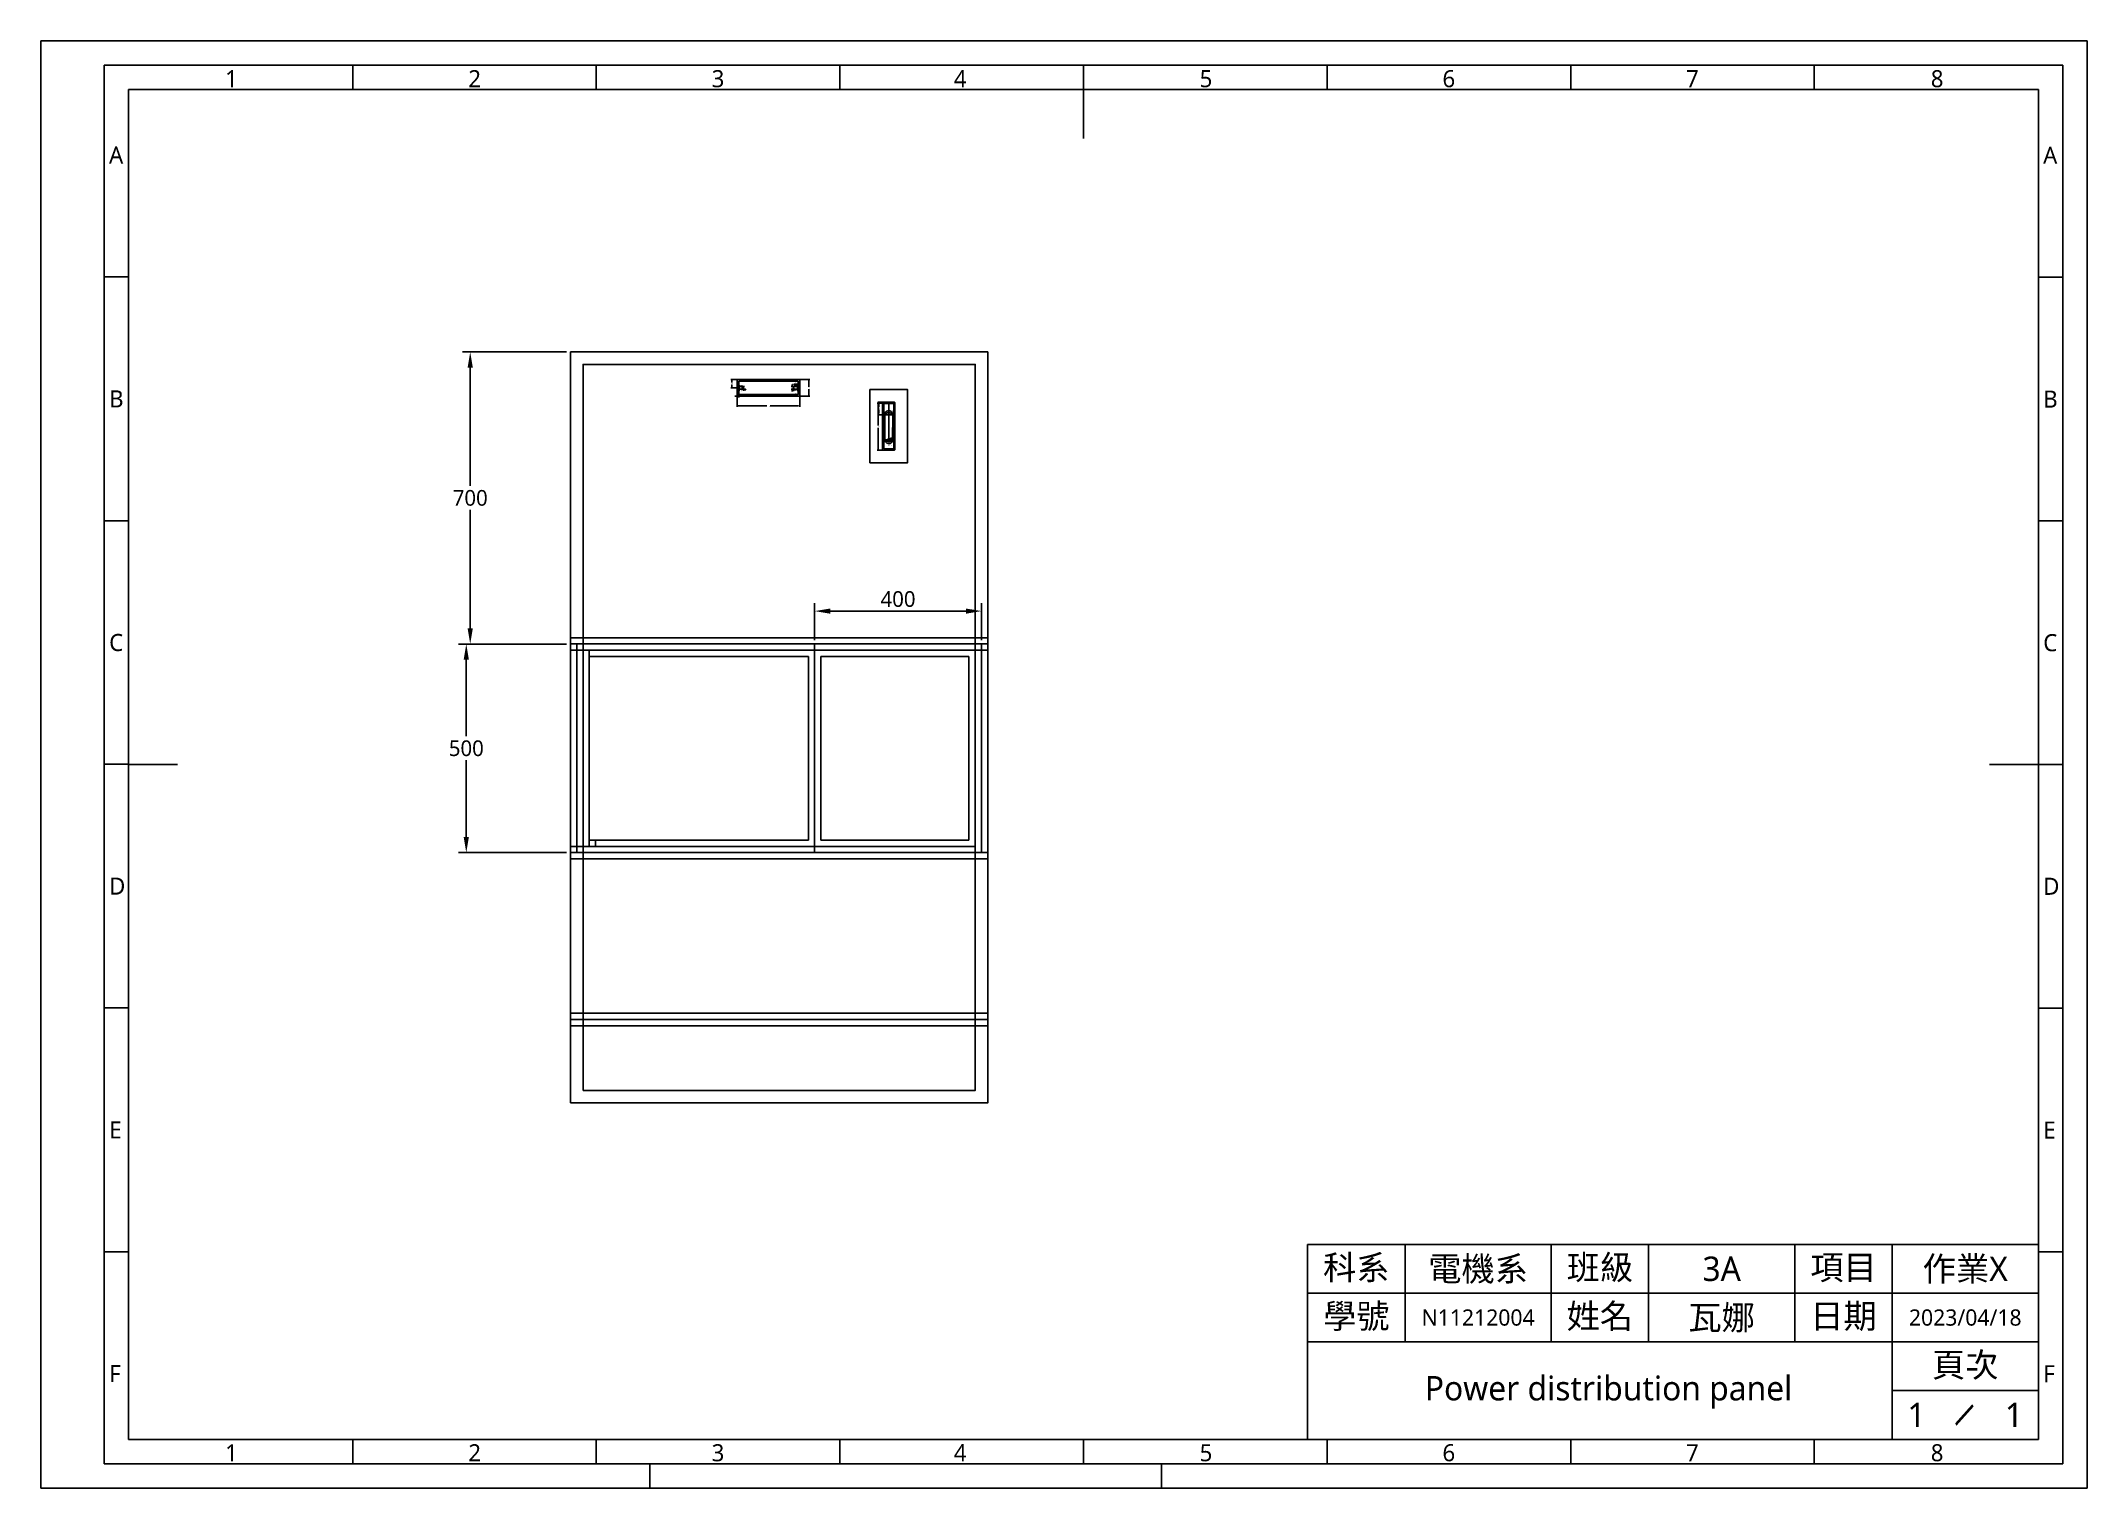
# Model space of a CAD drawing. Header units: millimetres. Extents: x 285 to 5189, y 589 to 4057.
import ezdxf
from ezdxf.enums import TextEntityAlignment as Align

# ---------------------------------------------------------------- set-up
doc = ezdxf.new("R2010")
doc.units = ezdxf.units.MM
doc.header["$LTSCALE"] = 6
for name, color, linetype in [('035', 5, 'Continuous'), ('07', 7, 'Continuous'), ('DIMEN', 120, 'Continuous'), ('SKALA', 10, 'Continuous')]:
    doc.layers.add(name, color=color, linetype=linetype)
doc.styles.add('ISO Proportional', font='Microsoft JhengHei.ttf')
doc.styles.get("Standard").update_dxf_attribs({"font": 'Microsoft JhengHei.ttf'})
doc.styles.add('WD', font='Microsoft JhengHei.ttf')
doc.dimstyles.new('-', dxfattribs={"dimtxt": 0.18, "dimasz": 0.18, "dimexe": 0.18, "dimexo": 0.0625, "dimgap": 0.09, "dimtad": 0, "dimtih": 1, "dimtoh": 1, "dimzin": 0, "dimdsep": 46, "dimtxsty": 'WD', "dimcen": 0.09, "dimadec": 0, "dimazin": 0, "dimtfac": 1, "dimtofl": 0, "dimtmove": 2, "dimatfit": 3, "dimfxl": 1, "dimtolj": 1, "dimtzin": 0, "dimarcsym": 0})
doc.dimstyles.get("Standard").update_dxf_attribs({"dimscale": 15, "dimtxt": 0.18, "dimasz": 0.18, "dimexe": 0.18, "dimexo": 0.0625, "dimgap": 0.09, "dimtad": 0, "dimtih": 1, "dimtoh": 1, "dimzin": 0, "dimdsep": 46, "dimtxsty": 'WD', "dimcen": 0.09, "dimadec": 0, "dimazin": 0, "dimtfac": 1, "dimtofl": 0, "dimtmove": 2, "dimatfit": 3, "dimfxl": 1, "dimtolj": 1, "dimtzin": 0, "dimarcsym": 0})

# ---------------------------------------------------------------- blocks, each defined once
blk = doc.blocks.new('IEC_border_a3')
at = {"layer": '035'}
for p, q in [((64, 292), (64, 287)), ((114, 292), (114, 287)), ((164, 292), (164, 287)), ((214, 292), (214, 287)), ((264, 292), (264, 287)), ((314, 292), (314, 287)), ((364, 292), (364, 287)), ((17.97, 248.58), (12.98, 248.58)), ((414.97, 248.54), (409.98, 248.54)), ((17.98, 198.54), (13, 198.54)), ((414.98, 198.5), (410, 198.5)), ((17.98, 148.54), (13, 148.54)), ((414.98, 148.5), (410, 148.5)), ((17.98, 98.54), (13, 98.54)), ((414.98, 98.5), (410, 98.5)), ((18, 48.5), (13.02, 48.5)), ((415, 48.46), (410.02, 48.46)), ((64, 10), (64, 5)), ((114, 10), (114, 5)), ((164, 10), (164, 5)), ((214, 10), (214, 5)), ((264, 10), (264, 5)), ((314, 10), (314, 5)), ((364, 10), (364, 5)), ((125, 0), (125, 5)), ((230, 5), (230, 0))]:
    blk.add_line(p, q, dxfattribs=at)
for points in [[(0, 297), (420, 297), (420, 0), (0, 0)], [(18, 287), (410, 287), (410, 10), (18, 10)]]:
    blk.add_lwpolyline(points, close=True, dxfattribs=at)
at = {"layer": '07'}
for p, q in [((214, 287), (214, 277)), ((18, 148.5), (28, 148.5)), ((400, 148.5), (410, 148.5))]:
    blk.add_line(p, q, dxfattribs=at)
blk.add_lwpolyline([(13, 292), (415, 292), (415, 5), (13, 5)], close=True, dxfattribs=at)
at = {"layer": '035', "style": 'ISO Proportional'}
for s, p in [('1', (37.81, 287.5)), ('2', (87.73, 287.5)), ('3', (137.68, 287.5)), ('4', (187.38, 287.5)), ('5', (237.84, 287.5)), ('6', (287.69, 287.5)), ('7', (337.67, 287.5)), ('8', (387.92, 287.5)), ('A', (13.98, 271.83)), ('A', (410.98, 271.79)), ('B', (14, 221.79)), ('B', (411, 221.75)), ('C', (14, 171.79)), ('C', (411, 171.75)), ('D', (14, 121.79)), ('D', (411, 121.75)), ('E', (14.02, 71.75)), ('E', (411.02, 71.72)), ('F', (14.02, 21.75)), ('F', (411.02, 21.72)), ('1', (37.81, 5.5)), ('2', (87.73, 5.5)), ('3', (137.68, 5.5)), ('4', (187.38, 5.5)), ('5', (237.84, 5.5)), ('6', (287.69, 5.5)), ('7', (337.67, 5.5)), ('8', (387.92, 5.5))]:
    blk.add_text(s, height=3.5, dxfattribs=at).set_placement(p)
blk = doc.blocks.new('電腦輔助電機製圖作業圖框')
for p, q in [((289.9, 35.35), (183.84, 35.35)), ((183.84, 35.35), (183.84, 7.07)), ((197.98, 35.35), (197.98, 21.21)), ((219.19, 35.35), (219.19, 21.21)), ((233.33, 35.35), (233.33, 21.21)), ((254.55, 35.35), (254.55, 21.21)), ((268.69, 35.35), (268.69, 7.07)), ((289.9, 7.07), (289.9, 35.35)), ((289.9, 35.35), (289.9, 7.07)), ((289.9, 28.28), (183.84, 28.28)), ((289.9, 21.21), (183.84, 21.21)), ((289.9, 14.14), (268.69, 14.14)), ((183.84, 7.07), (289.9, 7.07))]:
    blk.add_line(p, q)
at = {"xscale": 0.7070707070707071, "yscale": 0.7070707070707071, "zscale": 0.7070707070707071}
blk.add_blockref('IEC_border_a3', (0, 0), dxfattribs=at)
at = {"insert": (190.91, 31.82), "char_height": 3.535, "attachment_point": 5, "style": 'ISO Proportional'}
blk.add_mtext_dynamic_manual_height_columns('科系', width=14.1414, gutter_width=8.84, heights=[0], dxfattribs=at)
at = {"char_height": 3.535, "attachment_point": 5}
for s, width, insert in [('班級', 14.1414, (226.26, 31.82)), ('項目', 14.1414, (261.62, 31.82)), ('學號', 14.1414, (190.91, 24.75)), ('姓名', 14.1414, (226.26, 24.75)), ('日期', 14.1414, (261.62, 24.75)), ('頁次', 21.2121, (279.29, 17.68))]:
    blk.add_mtext_dynamic_manual_height_columns(s, width=width, gutter_width=8.84, heights=[0], dxfattribs=dict(at, insert=insert))
at = {"insert": (279.16, 10.61), "char_height": 3.535, "attachment_point": 5, "rotation": 119.0276}
blk.add_mtext_dynamic_manual_height_columns('\\\\', width=21.2121, gutter_width=17.68, heights=[0], dxfattribs=at)
for tag, height, p in [('@科系', 3.54, (208.59, 31.82)), ('@班級', 3.54, (243.94, 31.82)), ('@項目', 3.54, (279.29, 31.82)), ('@姓名', 3.54, (243.94, 24.75)), ('@學號', 2.36, (208.59, 24.75)), ('@日期', 2.36, (279.29, 24.75)), ('@作業', 3.54, (227.52, 14.49)), ('@頁次', 3.54, (272.22, 10.61)), ('@總頁次', 3.54, (286.36, 10.61))]:
    blk.add_attdef(tag, text='', height=height).set_placement(p, align=Align.MIDDLE_CENTER)
at = {"flags": 9}
blk.add_attdef('WD_TB', (0, 0), '', height=3.54, dxfattribs=at)
blk = doc.blocks.new('*D12')
at = {"layer": 'Defpoints', "color": 0, "transparency": 16777216}
for p in [(1554.1, 3311.4), (1313.6, 2611.4), (1554.1, 2611.4)]:
    blk.add_point(p, dxfattribs=at)
at = {"layer": 'DIMEN', "color": 0, "lineweight": -2, "transparency": 16777216}
for p, q in [((1544.7, 3311.4), (1294.9, 3311.4)), ((1313.6, 3273.9), (1313.6, 2990.2)), ((1313.6, 2648.9), (1313.6, 2932.7)), ((1544.7, 2611.4), (1294.9, 2611.4))]:
    blk.add_line(p, q, dxfattribs=at)
at = {"layer": 'DIMEN', "color": 0, "transparency": 16777216}
for points in [[(1307.4, 3273.9), (1319.9, 3273.9), (1313.6, 3311.4)], [(1307.4, 2648.9), (1319.9, 2648.9), (1313.6, 2611.4)]]:
    blk.add_solid(points, dxfattribs=at)
at = {"layer": 'DIMEN', "color": 0, "transparency": 16777216, "insert": (1313.6, 2961.4), "char_height": 37.5, "attachment_point": 5}
blk.add_mtext('\\A1;700', dxfattribs=at)
blk = doc.blocks.new('*D16')
at = {"layer": 'Defpoints', "color": 0, "transparency": 16777216}
for p in [(1554.1, 2611.4), (1304.2, 2111.4), (1554.1, 2111.4)]:
    blk.add_point(p, dxfattribs=at)
at = {"layer": 'DIMEN', "color": 0, "lineweight": -2, "transparency": 16777216}
for p, q in [((1544.7, 2611.4), (1285.4, 2611.4)), ((1304.2, 2573.9), (1304.2, 2390.2)), ((1304.2, 2148.9), (1304.2, 2332.7)), ((1544.7, 2111.4), (1285.4, 2111.4))]:
    blk.add_line(p, q, dxfattribs=at)
at = {"layer": 'DIMEN', "color": 0, "transparency": 16777216}
for points in [[(1297.9, 2573.9), (1310.4, 2573.9), (1304.2, 2611.4)], [(1297.9, 2148.9), (1310.4, 2148.9), (1304.2, 2111.4)]]:
    blk.add_solid(points, dxfattribs=at)
at = {"layer": 'DIMEN', "color": 0, "transparency": 16777216, "insert": (1304.2, 2361.4), "char_height": 37.5, "attachment_point": 5}
blk.add_mtext('\\A1;500', dxfattribs=at)
blk = doc.blocks.new('*D19')
at = {"layer": 'Defpoints', "color": 0, "transparency": 16777216}
for p in [(1961.5, 3228.3), (1965.5, 3228.3), (1965.5, 3228.3)]:
    blk.add_point(p, dxfattribs=at)
at = {"layer": 'DIMEN', "color": 0, "lineweight": -2, "transparency": 16777216}
for p, q in [((1958.8, 3228.3), (1956.1, 3228.3)), ((1961.5, 3229.2), (1961.5, 3231)), ((1965.5, 3229.2), (1965.5, 3231)), ((1968.2, 3228.3), (1970.9, 3228.3))]:
    blk.add_line(p, q, dxfattribs=at)
at = {"layer": 'DIMEN', "color": 0, "transparency": 16777216}
for points in [[(1958.8, 3228.7), (1958.8, 3227.8), (1961.5, 3228.3)], [(1968.2, 3228.7), (1968.2, 3227.8), (1965.5, 3228.3)]]:
    blk.add_solid(points, dxfattribs=at)
at = {"layer": 'DIMEN', "color": 0, "transparency": 16777216, "insert": (1963.5, 3230.5), "char_height": 2.7, "attachment_point": 5, "style": 'WD'}
blk.add_mtext('\\A1;4', dxfattribs=at)
blk = doc.blocks.new('*D20')
at = {"layer": 'Defpoints', "color": 0, "transparency": 16777216}
for p in [(1957.5, 3228.3), (1957.5, 3228.3), (1961.5, 3228.3)]:
    blk.add_point(p, dxfattribs=at)
at = {"layer": 'DIMEN', "color": 0, "lineweight": -2, "transparency": 16777216}
for p, q in [((1954.8, 3228.3), (1952.1, 3228.3)), ((1957.5, 3229.2), (1957.5, 3231)), ((1961.5, 3229.2), (1961.5, 3231)), ((1964.2, 3228.3), (1966.9, 3228.3))]:
    blk.add_line(p, q, dxfattribs=at)
at = {"layer": 'DIMEN', "color": 0, "transparency": 16777216}
for points in [[(1954.8, 3228.7), (1954.8, 3227.8), (1957.5, 3228.3)], [(1964.2, 3228.7), (1964.2, 3227.8), (1961.5, 3228.3)]]:
    blk.add_solid(points, dxfattribs=at)
at = {"layer": 'DIMEN', "color": 0, "transparency": 16777216, "insert": (1959.5, 3230.6), "char_height": 2.7, "attachment_point": 5, "style": 'WD'}
blk.add_mtext('\\A1;4', dxfattribs=at)
blk = doc.blocks.new('*D21')
at = {"layer": 'Defpoints', "color": 0, "transparency": 16777216}
for p in [(1965.5, 3225.3), (1968.2, 3224.1)]:
    blk.add_point(p, dxfattribs=at)
at = {"layer": 'DIMEN', "color": 0, "lineweight": -2, "transparency": 16777216}
for p, q in [((1964.1, 3225.3), (1966.8, 3225.3)), ((1965.5, 3223.9), (1965.5, 3226.6)), ((1970.7, 3223), (1973.2, 3221.9))]:
    blk.add_line(p, q, dxfattribs=at)
at = {"layer": 'DIMEN', "color": 0, "transparency": 16777216}
blk.add_solid([(1970.9, 3223.4), (1970.5, 3222.6), (1968.2, 3224.1)], dxfattribs=at)
at = {"layer": 'DIMEN', "color": 0, "transparency": 16777216, "insert": (1974.2, 3221.4), "char_height": 2.7, "attachment_point": 5, "style": 'WD'}
blk.add_mtext('\\A1;R3', dxfattribs=at)
blk = doc.blocks.new('*D22')
at = {"layer": 'Defpoints', "color": 0, "transparency": 16777216}
for p in [(1958.5, 3228.3), (1968.5, 3228.3), (1968.5, 3220.5)]:
    blk.add_point(p, dxfattribs=at)
at = {"layer": 'DIMEN', "color": 0, "lineweight": -2, "transparency": 16777216}
for p, q in [((1955.8, 3220.5), (1953.1, 3220.5)), ((1958.5, 3227.4), (1958.5, 3217.8)), ((1968.5, 3227.4), (1968.5, 3217.8)), ((1971.2, 3220.5), (1973.9, 3220.5))]:
    blk.add_line(p, q, dxfattribs=at)
at = {"layer": 'DIMEN', "color": 0, "transparency": 16777216}
for points in [[(1955.8, 3220.9), (1955.8, 3220), (1958.5, 3220.5)], [(1971.2, 3220.9), (1971.2, 3220), (1968.5, 3220.5)]]:
    blk.add_solid(points, dxfattribs=at)
at = {"layer": 'DIMEN', "color": 0, "transparency": 16777216, "insert": (1963.5, 3218.5), "char_height": 2.7, "attachment_point": 5, "style": 'WD'}
blk.add_mtext('\\A1;10', dxfattribs=at)
blk = doc.blocks.new('*D23')
at = {"layer": 'Defpoints', "color": 0, "transparency": 16777216}
for p in [(1955.7, 3245.3), (1940.6, 3225.3), (1955.7, 3225.3)]:
    blk.add_point(p, dxfattribs=at)
at = {"layer": 'DIMEN', "color": 0, "lineweight": -2, "transparency": 16777216}
for p, q in [((1954.8, 3245.3), (1937.9, 3245.3)), ((1940.6, 3242.6), (1940.6, 3238)), ((1954.8, 3225.3), (1937.9, 3225.3)), ((1940.6, 3228), (1940.6, 3232.5))]:
    blk.add_line(p, q, dxfattribs=at)
at = {"layer": 'DIMEN', "color": 0, "transparency": 16777216}
for points in [[(1940.1, 3242.6), (1941, 3242.6), (1940.6, 3245.3)], [(1940.1, 3228), (1941, 3228), (1940.6, 3225.3)]]:
    blk.add_solid(points, dxfattribs=at)
at = {"layer": 'DIMEN', "color": 0, "transparency": 16777216, "insert": (1940.6, 3235.3), "char_height": 2.7, "attachment_point": 5, "style": 'WD'}
blk.add_mtext('\\A1;20', dxfattribs=at)
blk = doc.blocks.new('*D24')
at = {"layer": 'Defpoints', "color": 0, "transparency": 16777216}
for p in [(1953.5, 3205.3), (2103.5, 3205.3), (2103.5, 3182.3)]:
    blk.add_point(p, dxfattribs=at)
at = {"layer": 'DIMEN', "color": 0, "lineweight": -2, "transparency": 16777216}
for p, q in [((1953.5, 3204.4), (1953.5, 3179.6)), ((2103.5, 3204.4), (2103.5, 3179.6)), ((1956.2, 3182.3), (2024.3, 3182.3)), ((2100.8, 3182.3), (2032.7, 3182.3))]:
    blk.add_line(p, q, dxfattribs=at)
at = {"layer": 'DIMEN', "color": 0, "transparency": 16777216}
for points in [[(1956.2, 3182.7), (1956.2, 3181.8), (1953.5, 3182.3)], [(2100.8, 3182.7), (2100.8, 3181.8), (2103.5, 3182.3)]]:
    blk.add_solid(points, dxfattribs=at)
at = {"layer": 'DIMEN', "color": 0, "transparency": 16777216, "insert": (2028.5, 3182.3), "char_height": 2.7, "attachment_point": 5, "style": 'WD'}
blk.add_mtext('\\A1;150', dxfattribs=at)
blk = doc.blocks.new('*D25')
at = {"layer": 'Defpoints', "color": 0, "transparency": 16777216}
for p in [(2103.5, 3245.3), (2103.5, 3205.3), (2125.3, 3205.3)]:
    blk.add_point(p, dxfattribs=at)
at = {"layer": 'DIMEN', "color": 0, "lineweight": -2, "transparency": 16777216}
for p, q in [((2104.4, 3245.3), (2128, 3245.3)), ((2125.3, 3242.6), (2125.3, 3228)), ((2104.4, 3205.3), (2128, 3205.3)), ((2125.3, 3208), (2125.3, 3222.5))]:
    blk.add_line(p, q, dxfattribs=at)
at = {"layer": 'DIMEN', "color": 0, "transparency": 16777216}
for points in [[(2124.8, 3242.6), (2125.7, 3242.6), (2125.3, 3245.3)], [(2124.8, 3208), (2125.7, 3208), (2125.3, 3205.3)]]:
    blk.add_solid(points, dxfattribs=at)
at = {"layer": 'DIMEN', "color": 0, "transparency": 16777216, "insert": (2125.3, 3225.3), "char_height": 2.7, "attachment_point": 5, "style": 'WD'}
blk.add_mtext('\\A1;40', dxfattribs=at)
blk = doc.blocks.new('*D26')
at = {"layer": 'Defpoints', "color": 0, "transparency": 16777216}
for p in [(2139.1, 2690.3), (2139.1, 2611.4), (2539.1, 2611.4)]:
    blk.add_point(p, dxfattribs=at)
at = {"layer": 'DIMEN', "color": 0, "lineweight": -2, "transparency": 16777216}
for p, q in [((2139.1, 2620.8), (2139.1, 2709)), ((2539.1, 2620.8), (2539.1, 2709)), ((2501.6, 2690.3), (2176.6, 2690.3))]:
    blk.add_line(p, q, dxfattribs=at)
at = {"layer": 'DIMEN', "color": 0, "transparency": 16777216}
for points in [[(2176.6, 2696.5), (2176.6, 2684), (2139.1, 2690.3)], [(2501.6, 2696.5), (2501.6, 2684), (2539.1, 2690.3)]]:
    blk.add_solid(points, dxfattribs=at)
at = {"layer": 'DIMEN', "color": 0, "transparency": 16777216, "insert": (2339.1, 2719), "char_height": 37.5, "attachment_point": 5}
blk.add_mtext('\\A1;400', dxfattribs=at)
blk = doc.blocks.new('*D27')
at = {"layer": 'Defpoints', "color": 0, "transparency": 16777216}
for p in [(1953.5, 3209.3), (1953.5, 3205.3), (1957.5, 3209.3)]:
    blk.add_point(p, dxfattribs=at)
at = {"layer": 'DIMEN', "color": 0, "lineweight": -2, "transparency": 16777216}
for p, q in [((1950.8, 3205.3), (1948.1, 3205.3)), ((1953.5, 3208.4), (1953.5, 3202.6)), ((1957.5, 3208.4), (1957.5, 3202.6)), ((1960.2, 3205.3), (1962.9, 3205.3))]:
    blk.add_line(p, q, dxfattribs=at)
at = {"layer": 'DIMEN', "color": 0, "transparency": 16777216}
for points in [[(1950.8, 3205.7), (1950.8, 3204.8), (1953.5, 3205.3)], [(1960.2, 3205.7), (1960.2, 3204.8), (1957.5, 3205.3)]]:
    blk.add_solid(points, dxfattribs=at)
at = {"layer": 'DIMEN', "color": 0, "transparency": 16777216, "insert": (1955.5, 3203), "char_height": 2.7, "attachment_point": 5, "style": 'WD'}
blk.add_mtext('\\A1;4', dxfattribs=at)
blk = doc.blocks.new('*D28')
at = {"layer": 'Defpoints', "color": 0, "transparency": 16777216}
for p in [(2091.5, 3228.3), (2095.5, 3233.3), (2095.5, 3228.3)]:
    blk.add_point(p, dxfattribs=at)
at = {"layer": 'DIMEN', "color": 0, "lineweight": -2, "transparency": 16777216}
for p, q in [((2088.8, 3233.3), (2086.1, 3233.3)), ((2091.5, 3229.2), (2091.5, 3236)), ((2095.5, 3229.2), (2095.5, 3236)), ((2098.2, 3233.3), (2100.9, 3233.3))]:
    blk.add_line(p, q, dxfattribs=at)
at = {"layer": 'DIMEN', "color": 0, "transparency": 16777216}
for points in [[(2088.8, 3233.7), (2088.8, 3232.8), (2091.5, 3233.3)], [(2098.2, 3233.7), (2098.2, 3232.8), (2095.5, 3233.3)]]:
    blk.add_solid(points, dxfattribs=at)
at = {"layer": 'DIMEN', "color": 0, "transparency": 16777216, "insert": (2093.5, 3239.3), "char_height": 2.7, "attachment_point": 5, "style": 'WD'}
blk.add_mtext('\\A1;4', dxfattribs=at)
blk = doc.blocks.new('*D29')
at = {"layer": 'Defpoints', "color": 0, "transparency": 16777216}
for p in [(2085.4, 3222.3), (2091.5, 3228.3), (2091.5, 3222.3)]:
    blk.add_point(p, dxfattribs=at)
at = {"layer": 'DIMEN', "color": 0, "lineweight": -2, "transparency": 16777216}
for p, q in [((2090.5, 3228.3), (2082.7, 3228.3)), ((2090.5, 3222.3), (2082.7, 3222.3)), ((2085.4, 3231), (2085.4, 3233.7)), ((2085.4, 3219.6), (2085.4, 3216.9))]:
    blk.add_line(p, q, dxfattribs=at)
at = {"layer": 'DIMEN', "color": 0, "transparency": 16777216}
for points in [[(2085, 3231), (2085.9, 3231), (2085.4, 3228.3)], [(2085, 3219.6), (2085.9, 3219.6), (2085.4, 3222.3)]]:
    blk.add_solid(points, dxfattribs=at)
at = {"layer": 'DIMEN', "color": 0, "transparency": 16777216, "insert": (2085.4, 3225.3), "char_height": 2.7, "attachment_point": 5, "style": 'WD'}
blk.add_mtext('\\A1;6', dxfattribs=at)
blk = doc.blocks.new('*D30')
at = {"layer": 'Defpoints', "color": 0, "transparency": 16777216}
for p in [(2088.5, 3228.3), (2088.5, 3220.3), (2098.5, 3228.3)]:
    blk.add_point(p, dxfattribs=at)
at = {"layer": 'DIMEN', "color": 0, "lineweight": -2, "transparency": 16777216}
for p, q in [((2088.5, 3227.4), (2088.5, 3217.6)), ((2095.8, 3220.3), (2091.2, 3220.3)), ((2098.5, 3227.4), (2098.5, 3217.6))]:
    blk.add_line(p, q, dxfattribs=at)
at = {"layer": 'DIMEN', "color": 0, "transparency": 16777216}
for points in [[(2091.2, 3220.7), (2091.2, 3219.8), (2088.5, 3220.3)], [(2095.8, 3220.7), (2095.8, 3219.8), (2098.5, 3220.3)]]:
    blk.add_solid(points, dxfattribs=at)
at = {"layer": 'DIMEN', "color": 0, "transparency": 16777216, "insert": (2093.5, 3211.3), "char_height": 2.7, "attachment_point": 5, "style": 'WD'}
blk.add_mtext('\\A1;10', dxfattribs=at)
blk = doc.blocks.new('*D31')
at = {"layer": 'Defpoints', "color": 0, "transparency": 16777216}
for p in [(2095.5, 3228.3), (2099.5, 3233.2), (2099.5, 3228.3)]:
    blk.add_point(p, dxfattribs=at)
at = {"layer": 'DIMEN', "color": 0, "lineweight": -2, "transparency": 16777216}
for p, q in [((2095.5, 3228.4), (2095.5, 3233.4)), ((2095.7, 3233.2), (2097.3, 3233.2)), ((2099.3, 3233.2), (2097.6, 3233.2)), ((2099.5, 3228.4), (2099.5, 3233.4))]:
    blk.add_line(p, q, dxfattribs=at)
at = {"layer": 'DIMEN', "color": 0, "transparency": 16777216}
for points in [[(2095.7, 3233.3), (2095.7, 3233.2), (2095.5, 3233.2)], [(2099.3, 3233.3), (2099.3, 3233.2), (2099.5, 3233.2)]]:
    blk.add_solid(points, dxfattribs=at)
at = {"layer": 'DIMEN', "color": 0, "transparency": 16777216, "insert": (2097.5, 3233.2), "char_height": 0.18, "attachment_point": 5, "style": 'WD'}
blk.add_mtext('\\A1;4', dxfattribs=at)
blk = doc.blocks.new('*D33')
at = {"layer": 'Defpoints', "color": 0, "transparency": 16777216}
for p in [(2316.8, 3161), (2324.3, 3166.8)]:
    blk.add_point(p, dxfattribs=at)
at = {"layer": 'DIMEN', "color": 0, "lineweight": -2, "transparency": 16777216}
for p, q in [((2315.4, 3161), (2318.1, 3161)), ((2316.8, 3159.7), (2316.8, 3162.4)), ((2326.5, 3168.4), (2328.6, 3170))]:
    blk.add_line(p, q, dxfattribs=at)
at = {"layer": 'DIMEN', "color": 0, "transparency": 16777216}
blk.add_solid([(2326.2, 3168.7), (2326.8, 3168), (2324.3, 3166.8)], dxfattribs=at)
at = {"layer": 'DIMEN', "color": 0, "transparency": 16777216, "insert": (2322.7, 3165.5), "char_height": 2.7, "attachment_point": 5, "style": 'WD'}
blk.add_mtext('\\A1;R9.50', dxfattribs=at)
blk = doc.blocks.new('*D35')
at = {"layer": 'Defpoints', "color": 0, "transparency": 16777216}
for p in [(2316.8, 3101), (2318.6, 3091.7)]:
    blk.add_point(p, dxfattribs=at)
at = {"layer": 'DIMEN', "color": 0, "lineweight": -2, "transparency": 16777216}
blk.add_line((2316.8, 3101), (2318.1, 3094.3), dxfattribs=at)
at = {"layer": 'DIMEN', "color": 0, "transparency": 16777216}
blk.add_solid([(2318.5, 3094.4), (2317.7, 3094.2), (2318.6, 3091.7)], dxfattribs=at)
at = {"layer": 'DIMEN', "color": 0, "transparency": 16777216, "insert": (2320.1, 3087.2), "char_height": 2.7, "attachment_point": 5, "style": 'WD'}
blk.add_mtext('\\A1;R9.50', dxfattribs=at)
blk = doc.blocks.new('*D42')
at = {"layer": 'Defpoints', "color": 0, "transparency": 16777216}
for p in [(2316.8, 3101), (2319, 3102.1)]:
    blk.add_point(p, dxfattribs=at)
at = {"layer": 'DIMEN', "color": 0, "lineweight": -2, "transparency": 16777216}
for p, q in [((2315.4, 3101), (2318.1, 3101)), ((2316.8, 3099.7), (2316.8, 3102.4)), ((2321.4, 3103.3), (2323.8, 3104.5))]:
    blk.add_line(p, q, dxfattribs=at)
at = {"layer": 'DIMEN', "color": 0, "transparency": 16777216}
blk.add_solid([(2321.2, 3103.7), (2321.6, 3102.9), (2319, 3102.1)], dxfattribs=at)
at = {"layer": 'DIMEN', "color": 0, "transparency": 16777216, "insert": (2326.2, 3105.9), "char_height": 2.7, "attachment_point": 5, "style": 'WD'}
blk.add_mtext('\\A1;R2.50', dxfattribs=at)
blk = doc.blocks.new('*D43')
at = {"layer": 'Defpoints', "color": 0, "transparency": 16777216}
for p in [(2316.8, 3101), (2317.5, 3101.7)]:
    blk.add_point(p, dxfattribs=at)
at = {"layer": 'DIMEN', "color": 0, "lineweight": -2, "transparency": 16777216}
for p, q in [((2315.4, 3101), (2318.1, 3101)), ((2316.8, 3099.7), (2316.8, 3102.4)), ((2319.6, 3103.4), (2321.6, 3105.2))]:
    blk.add_line(p, q, dxfattribs=at)
at = {"layer": 'DIMEN', "color": 0, "transparency": 16777216}
blk.add_solid([(2319.3, 3103.8), (2319.9, 3103.1), (2317.5, 3101.7)], dxfattribs=at)
at = {"layer": 'DIMEN', "color": 0, "transparency": 16777216, "insert": (2322.9, 3100.6), "char_height": 2.7, "attachment_point": 5, "style": 'WD'}
blk.add_mtext('\\A1;R1.00', dxfattribs=at)
blk = doc.blocks.new('*D45')
at = {"layer": 'Defpoints', "color": 0, "transparency": 16777216}
for p in [(2331.8, 3189), (2291.6, 3076), (2303.8, 3076)]:
    blk.add_point(p, dxfattribs=at)
at = {"layer": 'DIMEN', "color": 0, "lineweight": -2, "transparency": 16777216}
for p, q in [((2330.8, 3189), (2288.9, 3189)), ((2291.6, 3186.3), (2291.6, 3135.3)), ((2291.6, 3078.7), (2291.6, 3129.7)), ((2302.8, 3076), (2288.9, 3076))]:
    blk.add_line(p, q, dxfattribs=at)
at = {"layer": 'DIMEN', "color": 0, "transparency": 16777216}
for points in [[(2291.1, 3186.3), (2292, 3186.3), (2291.6, 3189)], [(2291.1, 3078.7), (2292, 3078.7), (2291.6, 3076)]]:
    blk.add_solid(points, dxfattribs=at)
at = {"layer": 'DIMEN', "color": 0, "transparency": 16777216, "insert": (2291.6, 3132.5), "char_height": 2.7, "attachment_point": 5, "style": 'WD'}
blk.add_mtext('\\A1;113', dxfattribs=at)
blk = doc.blocks.new('*D46')
at = {"layer": 'Defpoints', "color": 0, "transparency": 16777216}
for p in [(2316.8, 3191), (2293.3, 3161), (2316.8, 3161)]:
    blk.add_point(p, dxfattribs=at)
at = {"layer": 'DIMEN', "color": 0, "lineweight": -2, "transparency": 16777216}
for p, q in [((2315.8, 3191), (2290.6, 3191)), ((2293.3, 3188.3), (2293.3, 3178.7)), ((2315.8, 3161), (2290.6, 3161)), ((2293.3, 3163.7), (2293.3, 3173.2))]:
    blk.add_line(p, q, dxfattribs=at)
at = {"layer": 'DIMEN', "color": 0, "transparency": 16777216}
for points in [[(2292.9, 3188.3), (2293.8, 3188.3), (2293.3, 3191)], [(2292.9, 3163.7), (2293.8, 3163.7), (2293.3, 3161)]]:
    blk.add_solid(points, dxfattribs=at)
at = {"layer": 'DIMEN', "color": 0, "transparency": 16777216, "insert": (2293.3, 3176), "char_height": 2.7, "attachment_point": 5, "style": 'WD'}
blk.add_mtext('\\A1;30', dxfattribs=at)

msp = doc.modelspace()

# ---------------------------------------------------------------- linework, layer by layer
for p, q in [((1554.07236, 3311.44485), (1554.07236, 2611.44485)), ((1965.47806, 3228.28897), (1961.47806, 3228.28897)), ((1961.47806, 3222.28897), (1965.47806, 3222.28897)), ((2091.47806, 3228.28897), (2095.47806, 3228.28897)), ((2095.47806, 3222.28897), (2091.47806, 3222.28897)), ((2307.27731, 3161.00157), (2307.27731, 3101.00157)), ((2307.27731, 3161.00157), (2326.27716, 3160.94682)), ((2326.27731, 3161.00157), (2326.10441, 3101.00157)), ((2304.77731, 3101.00157), (2304.77731, 3096.50157)), ((2315.77731, 3101.00157), (2315.77731, 3103.29286)), ((2315.77731, 3103.29286), (2315.77731, 3098.71029)), ((2317.77731, 3101.00157), (2317.77731, 3103.29286)), ((2317.77731, 3103.29286), (2317.77731, 3098.54989)), ((1554.07236, 2596.44485), (1554.07236, 2626.44485)), ((1554.07236, 2626.44485), (2554.07236, 2626.44485)), ((1554.07236, 2611.44485), (1554.07236, 2111.44485)), ((2554.07236, 2611.44485), (2554.07236, 2626.44485)), ((2554.07236, 2626.44485), (2554.07236, 2611.44485)), ((2554.07236, 2611.44485), (2554.07236, 2596.44485)), ((2554.07236, 2596.44485), (1554.07236, 2596.44485)), ((1599.07236, 2596.44485), (1599.07236, 2126.44485)), ((2124.07236, 2581.44485), (1599.07236, 2581.44485)), ((2124.07236, 2141.44485), (2124.07236, 2581.44485)), ((2154.07236, 2581.44485), (2154.07236, 2141.44485)), ((2509.07236, 2581.44485), (2154.07236, 2581.44485)), ((2509.07236, 2581.44485), (2509.07236, 2141.44485)), ((2554.07236, 2596.44485), (2554.07236, 2566.44485)), ((1554.07236, 2096.44485), (1554.07236, 2126.44485)), ((1554.07236, 2126.44485), (2524.07236, 2126.44485)), ((1554.07236, 2111.44485), (1554.07236, 1711.44485)), ((2124.07236, 2141.44485), (1599.07236, 2141.44485)), ((1599.07236, 2126.44485), (2124.07236, 2126.44485)), ((1614.27492, 2126.44485), (1614.27492, 2141.44485)), ((1614.27492, 2141.44485), (2124.07236, 2141.44485)), ((2509.07236, 2141.44485), (2154.07236, 2141.44485)), ((2554.07236, 2126.44485), (2554.07236, 2156.44485)), ((2554.07236, 2111.44485), (2554.07236, 2126.44485)), ((2554.07236, 2126.44485), (2554.07236, 2096.44485)), ((2554.07236, 2096.44485), (1554.07236, 2096.44485)), ((2554.07236, 1726.44485), (1554.07236, 1726.44485)), ((1554.07236, 1726.44485), (1554.07236, 1696.44485)), ((2554.07236, 1711.44485), (2554.07236, 1726.44485)), ((1554.07236, 1696.44485), (2554.07236, 1696.44485))]:
    msp.add_line(p, q)
for points in [[(1554.07236, 1511.44485), (2554.07236, 1511.44485), (2554.07236, 3311.44485), (1554.07236, 3311.44485)], [(1584.07236, 1541.44485), (2524.07236, 1541.44485), (2524.07236, 3281.44485), (1584.07236, 3281.44485)], [(1953.47806, 3205.28897), (2103.47806, 3205.28897), (2103.47806, 3245.28897), (1953.47806, 3245.28897)], [(1957.47806, 3209.28897), (2099.47806, 3209.28897), (2099.47806, 3241.28897), (1957.47806, 3241.28897)], [(2271.77731, 3046.00157), (2361.77731, 3046.00157), (2361.77731, 3221.00157), (2271.77731, 3221.00157)]]:
    msp.add_lwpolyline(points, close=True)
for points in [[(2303.77731, 3076.00157), (2329.77731, 3076.00157, 0.4142135624), (2331.77731, 3078.00157), (2331.77731, 3189.00157, 0.4142135624), (2329.77731, 3191.00157), (2303.77731, 3191.00157, 0.4142135624), (2301.77731, 3189.00157), (2301.77731, 3078.00157, 0.4142135624)], [(2306.77731, 3079.00157), (2326.77731, 3079.00157, 0.4142135624), (2328.77731, 3081.00157), (2328.77731, 3186.00157, 0.4142135624), (2326.77731, 3188.00157), (2306.77731, 3188.00157, 0.4142135624), (2304.77731, 3186.00157), (2304.77731, 3081.00157, 0.4142135624)]]:
    msp.add_lwpolyline(points, format="xyb", close=True)
for radius in [2.5, 1]:
    msp.add_circle((2316.77731, 3101.00157), radius)
for centre, radius, start, end in [((1961.47806, 3225.28897), 3, 90, 270), ((1965.47806, 3225.28897), 3, 270, 90), ((2091.47806, 3225.28897), 3, 90, 270), ((2095.47806, 3225.28897), 3, 270, 90), ((2316.77731, 3161.00157), 9.5, 359.66978255, 180), ((2316.77731, 3153.21629), 12.33191, 39.61384938, 140.38615062), ((2316.77731, 3101.00157), 9.5, 180, 10.78416785), ((2316.77731, 3108.86453), 12.33191, 219.61384938, 320.38615062)]:
    msp.add_arc(centre, radius, start, end)
at = {"layer": 'DIMEN'}
for p, q in [((2103.47806, 3245.28897), (2101.47806, 3245.28897)), ((2316.77731, 3191.00157), (2316.77731, 3161.00157))]:
    msp.add_line(p, q, dxfattribs=at)
at = {"layer": 'SKALA'}
for p, q in [((2316.77731, 3173.33349), (2316.77731, 3113.33349)), ((2316.77731, 3161.00157), (2316.77731, 3101.00157)), ((2316.77731, 3101.00157), (2304.77731, 3101.00157)), ((2304.77731, 3101.00157), (2328.77731, 3101.00157)), ((1554.07236, 2611.44485), (2554.07236, 2611.44485)), ((1554.07236, 2611.44485), (1569.07236, 2611.44485)), ((1569.07236, 2611.44485), (1569.07236, 2111.44485)), ((2139.07236, 2581.44485), (2139.07236, 2611.44485)), ((2139.07236, 2611.44485), (2139.07236, 2111.44485)), ((2524.07236, 2611.44485), (2539.07236, 2611.44485)), ((2539.07236, 2611.44485), (2539.07236, 2111.44485)), ((2139.07236, 2141.44485), (2139.07236, 2581.44485)), ((1554.07236, 2111.44485), (2554.07236, 2111.44485)), ((1554.07236, 1711.44485), (2554.07236, 1711.44485))]:
    msp.add_line(p, q, dxfattribs=at)

# ---------------------------------------------------------------- block references
at = {"xscale": 16.51536635913081, "yscale": 16.51536635913081, "zscale": 16.51536635913081}
msp.add_blockref('電腦輔助電機製圖作業圖框', (284.58583, 588.53558), dxfattribs=at).add_auto_attribs({'@日期': '2023/04/18', '@項目': '作業X', '@總頁次': '1', '@頁次': '1', '@姓名': '瓦娜', '@班級': '3A', '@學號': 'N11212004', '@科系': '電機系', '@作業': 'Power distribution panel'})

# ---------------------------------------------------------------- dimensions: what is measured, and where the dimension line sits
at = {"layer": 'DIMEN'}
for base, p1, p2, override, picture, middle in [((1313.62516, 2611.44485), (1554.07236, 3311.44485), (1554.07236, 2611.44485), {"dimtxt": 2.5, "dimasz": 2.5, "dimexe": 1.25, "dimexo": 0.625, "dimgap": 0.625, "dimtad": 1, "dimtoh": 0, "dimdec": 4, "dimzin": 8, "dimlunit": 6, "dimtxsty": 'Standard', "dimcen": 2.5, "dimtdec": 4, "dimtofl": 1, "dimtmove": 0, "dimtvp": 1}, '*D12', (1313.62516, 2961.44485)), ((1940.59282, 3225.28897), (1955.69505, 3245.28897), (1955.69505, 3225.28897), {"dimdec": 0}, '*D23', (1940.59282, 3235.28897)), ((2125.29565, 3205.28897), (2103.47806, 3245.28897), (2103.47806, 3205.28897), {"dimdec": 0}, '*D25', (2125.29565, 3225.28897)), ((2085.40733, 3222.28897), (2091.47806, 3228.28897), (2091.47806, 3222.28897), {"dimdec": 0}, '*D29', (2085.40733, 3225.28897)), ((2291.56531, 3076.00157), (2331.77731, 3189.00157), (2303.77731, 3076.00157), {"dimdec": 0}, '*D45', (2291.56531, 3132.50157)), ((2293.30866, 3160.9742), (2316.77731, 3191.00157), (2316.77731, 3160.9742), {"dimdec": 0}, '*D46', (2293.30866, 3175.98789)), ((1304.17375, 2111.44485), (1554.07236, 2611.44485), (1554.07236, 2111.44485), {"dimtxt": 2.5, "dimasz": 2.5, "dimexe": 1.25, "dimexo": 0.625, "dimgap": 0.625, "dimtad": 1, "dimtoh": 0, "dimdec": 4, "dimzin": 8, "dimlunit": 6, "dimtxsty": 'Standard', "dimcen": 2.5, "dimtdec": 4, "dimtofl": 1, "dimtmove": 0, "dimtvp": 1}, '*D16', (1304.17375, 2361.44485))]:
    dim = msp.add_linear_dim(base=base, p1=p1, p2=p2, angle=90, dimstyle='Standard', override=override, dxfattribs=at)
    dim.commit()
    dim.dimension.update_dxf_attribs({"geometry": picture, "text_midpoint": middle})
for base, p1, p2, dimstyle, override, picture, middle in [((2095.47806, 3233.25244), (2091.47806, 3228.28897), (2095.47806, 3228.28897), 'Standard', {"dimdec": 0}, '*D28', (2093.47806, 3239.32744)), ((2103.47806, 3182.27402), (1953.47806, 3205.28897), (2103.47806, 3205.28897), 'Standard', {"dimdec": 0}, '*D24', (2028.47806, 3182.27402)), ((2088.47806, 3220.26078), (2098.47806, 3228.28897), (2088.47806, 3228.28897), 'Standard', {"dimdec": 0}, '*D30', (2093.47806, 3211.27313)), ((2099.47806, 3233.22533), (2095.47806, 3228.28897), (2099.47806, 3228.28897), '-', {"dimdec": 0}, '*D31', (2097.47806, 3233.22533)), ((2139.07236, 2690.28072), (2539.07236, 2611.44485), (2139.07236, 2611.44485), 'Standard', {"dimtxt": 2.5, "dimasz": 2.5, "dimexe": 1.25, "dimexo": 0.625, "dimgap": 0.625, "dimtad": 1, "dimtoh": 0, "dimdec": 4, "dimzin": 8, "dimlunit": 6, "dimtxsty": 'Standard', "dimcen": 2.5, "dimtdec": 4, "dimtofl": 1, "dimtmove": 0, "dimtvp": 1}, '*D26', (2339.07236, 2719.03515))]:
    dim = msp.add_linear_dim(base=base, p1=p1, p2=p2, dimstyle=dimstyle, override=override, dxfattribs=at)
    dim.commit()
    dim.dimension.update_dxf_attribs({"geometry": picture, "text_midpoint": middle})
for base, p1, p2, picture, middle in [((1953.47806, 3205.28897), (1957.47806, 3209.28897), (1953.47806, 3209.28897), '*D27', (1955.47806, 3202.96526)), ((1957.47806, 3228.28897), (1961.47806, 3228.28897), (1957.47806, 3228.28897), '*D20', (1959.47806, 3230.60954)), ((1968.47806, 3220.47877), (1958.47806, 3228.28897), (1968.47806, 3228.28897), '*D22', (1963.47806, 3218.53258)), ((1965.47806, 3228.28897), (1961.47806, 3228.28897), (1965.47806, 3228.28897), '*D19', (1963.47806, 3230.5217))]:
    dim = msp.add_linear_dim(base=base, p1=p1, p2=p2, dimstyle='Standard', override={"dimdec": 0}, dxfattribs=at)
    dim.commit()
    dim.dimension.update_dxf_attribs({"geometry": picture, "text_midpoint": middle, "dimtype": 160})
dim = msp.add_radius_dim(center=(1965.47806, 3225.28897), mpoint=(1968.22257, 3224.07749), dimstyle='Standard', override={"dimdec": 0}, dxfattribs=at)
dim.commit()
dim.dimension.update_dxf_attribs({"geometry": '*D21', "text_midpoint": (1974.22831, 3221.42642), "dimtype": 164})
for center, mpoint, picture, middle in [((2316.77731, 3161.00157), (2324.33966, 3166.75144), '*D33', (2322.7072, 3165.51023)), ((2316.77731, 3101.00157), (2318.63603, 3091.68518), '*D35', (2320.1034, 3087.16357)), ((2316.77731, 3101.00157), (2319.01341, 3102.11955), '*D42', (2326.22411, 3105.8623)), ((2316.77731, 3101.00157), (2317.53177, 3101.65793), '*D43', (2322.90046, 3100.60051))]:
    dim = msp.add_radius_dim(center=center, mpoint=mpoint, dimstyle='Standard', dxfattribs=at)
    dim.commit()
    dim.dimension.update_dxf_attribs({"geometry": picture, "text_midpoint": middle, "dimtype": 164})

doc.saveas('drawing.dxf')
